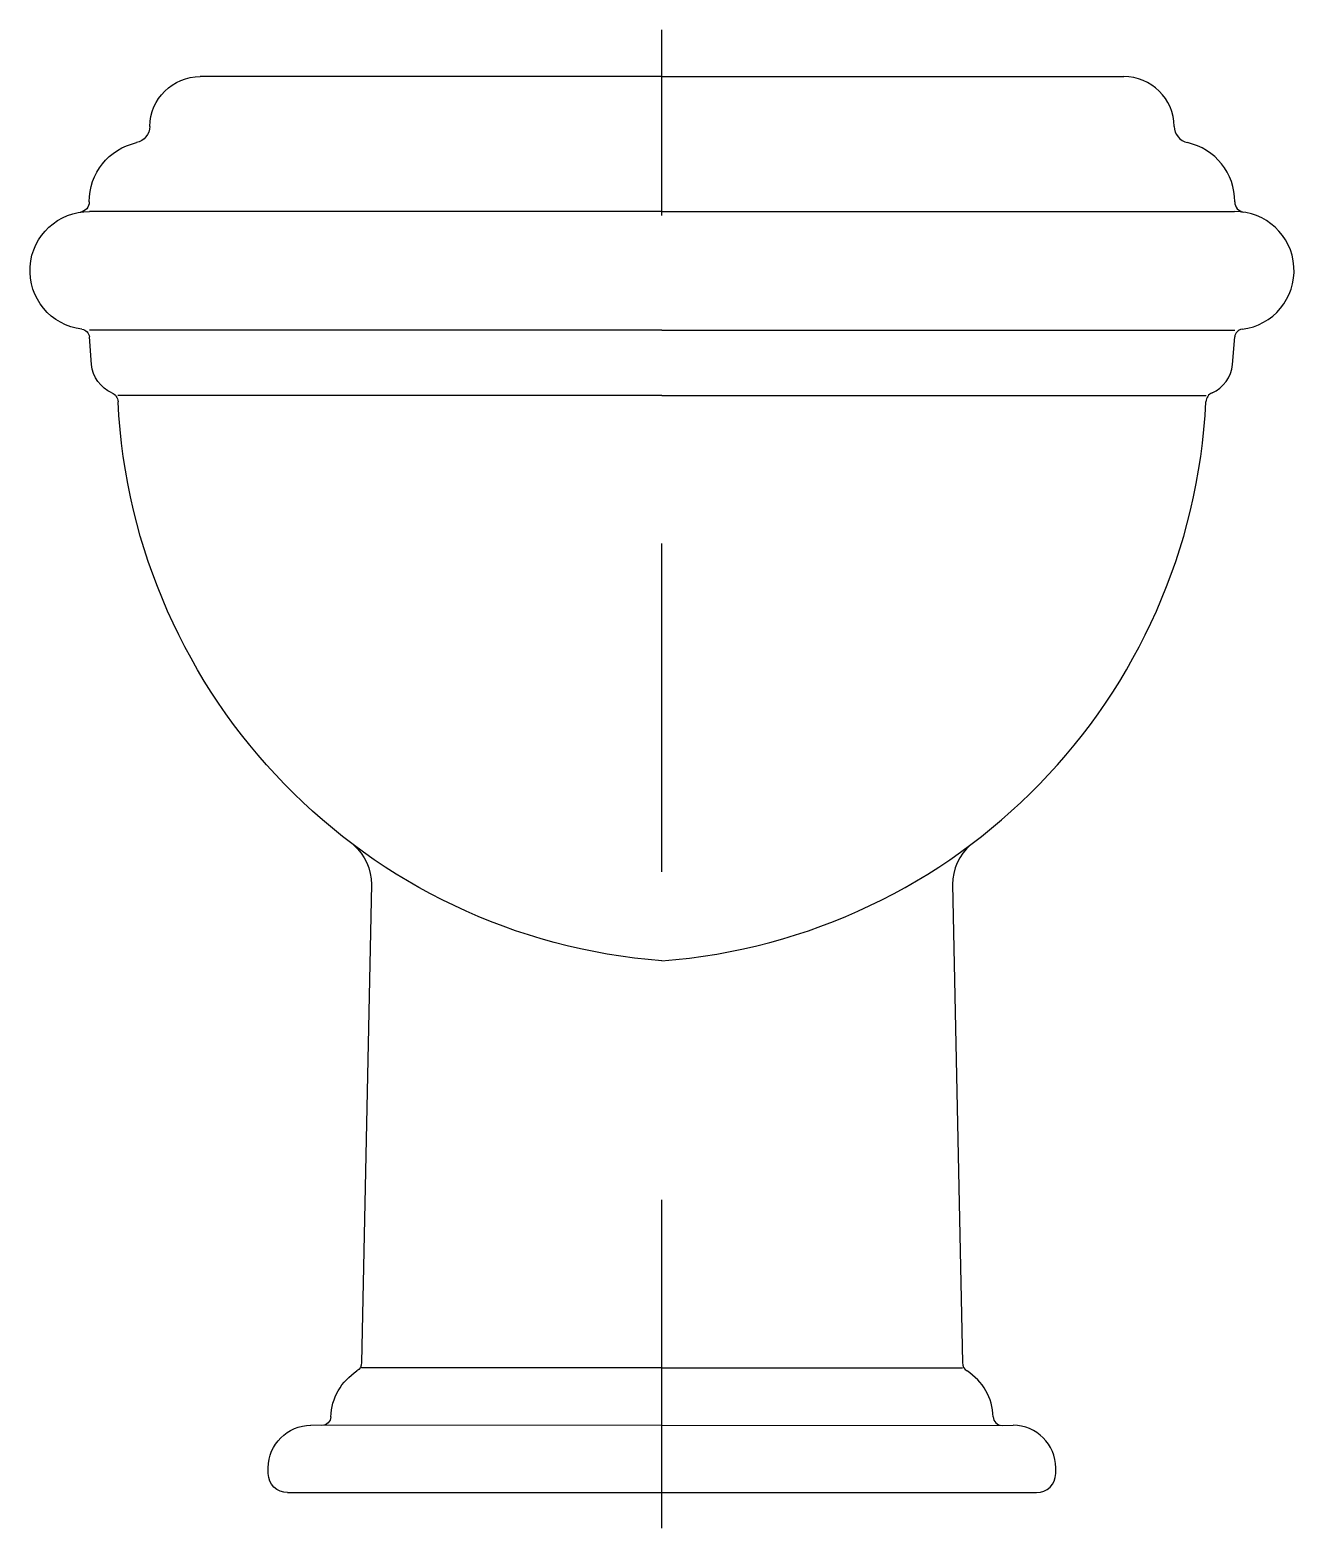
# Model space of a CAD drawing. Extents: x -227.227 to -226.842, y 67.625 to 68.082.
import ezdxf

# ---------------------------------------------------------------- set-up
doc = ezdxf.new("R2010")
doc.units = 0
doc.header["$LTSCALE"] = 0.28767
doc.header["$MEASUREMENT"] = 0
doc.linetypes.add('AXES', pattern=[0.54, 0.3, -0.08, 0.08, -0.08])
doc.linetypes.add('CONTINU', pattern=[0])
doc.layers.get('0').update_dxf_attribs({"linetype": 'CONTINUOUS'})
doc.layers.add('DECA_EIXOS', color=5, linetype='AXES')

msp = doc.modelspace()

# ---------------------------------------------------------------- linework, layer by layer
at = {"linetype": 'CONTINUOUS'}
msp.add_line((-227.1486, 67.63585), (-226.92033, 67.63585), dxfattribs=at)
at = {"linetype": 'CONTINU'}
for points in [[(-227.1906, 68.05217, -0.410068), (-227.17519, 68.06737)], [(-226.87834, 68.05217, 0.410068), (-226.89375, 68.06737)], [(-227.1906, 68.05217, -0.348153), (-227.19463, 68.04723)], [(-226.87834, 68.05217, 0.348153), (-226.87431, 68.04723)], [(-227.20905, 68.02916, -0.354178), (-227.19463, 68.04723)], [(-226.85988, 68.02916, 0.354178), (-226.87431, 68.04723)], [(-227.21127, 67.99037, -0.94534), (-227.20892, 68.02627)], [(-227.20905, 68.02916, -0.38092), (-227.21175, 68.02607)], [(-226.85766, 67.99037, 0.94534), (-226.86001, 68.02627)], [(-226.85988, 68.02916, 0.38092), (-226.85718, 68.02607)], [(-227.21127, 67.99037, -0.356953), (-227.20901, 67.98802)], [(-226.85766, 67.99037, 0.356953), (-226.85992, 67.98802)], [(-227.20214, 67.971, -0.277142), (-227.20832, 67.9796)], [(-226.86679, 67.971, 0.277142), (-226.86061, 67.9796)], [(-227.20214, 67.971, -0.286299), (-227.20026, 67.96829)], [(-227.03447, 67.79789, -0.377748), (-227.20026, 67.96829)], [(-227.03447, 67.79789, 0.377748), (-226.86868, 67.96829)], [(-226.86679, 67.971, 0.286299), (-226.86868, 67.96829)], [(-227.12849, 67.83326, -0.222122), (-227.12305, 67.82113)], [(-226.94045, 67.83326, 0.222122), (-226.94588, 67.82113)], [(-227.12601, 67.67549, -0.252839), (-227.12744, 67.67292)], [(-226.94292, 67.67549, 0.252839), (-226.94149, 67.67292)], [(-227.13541, 67.65894, -0.246101), (-227.12744, 67.67292)], [(-226.93352, 67.65894, 0.246101), (-226.94149, 67.67292)], [(-227.13541, 67.65894, -0.407173), (-227.1381, 67.65635)], [(-226.93352, 67.65894, 0.407173), (-226.93083, 67.65635)], [(-227.15447, 67.64337, -0.413875), (-227.14146, 67.65636)], [(-226.91447, 67.64337, 0.413875), (-226.92747, 67.65636)], [(-227.1486, 67.63585, -0.414195), (-227.15447, 67.64165)], [(-226.92033, 67.63585, 0.414195), (-226.91447, 67.64165)]]:
    msp.add_lwpolyline(points, format="xyb", dxfattribs=at)
for points in [[(-227.03447, 68.06737), (-227.17519, 68.06737)], [(-227.03447, 68.06737), (-226.89375, 68.06737)], [(-227.03447, 68.02627), (-227.20892, 68.02627)], [(-227.03447, 68.02627), (-226.86001, 68.02627)], [(-227.03447, 67.9901), (-227.20901, 67.99009)], [(-227.03447, 67.9901), (-226.85992, 67.99009)], [(-227.20832, 67.9796), (-227.20901, 67.98802)], [(-226.86061, 67.9796), (-226.85992, 67.98802)], [(-227.03447, 67.97023), (-227.20036, 67.97023)], [(-227.03447, 67.97023), (-226.86858, 67.97023)], [(-227.12305, 67.82113), (-227.12601, 67.67549)], [(-226.94588, 67.82113), (-226.94292, 67.67549)], [(-227.03447, 67.67384), (-227.12601, 67.67384)], [(-227.03447, 67.67384), (-226.94292, 67.67384)], [(-227.03447, 67.65635), (-227.14146, 67.65636)], [(-227.03447, 67.65635), (-226.92747, 67.65636)], [(-227.15447, 67.64165), (-227.15447, 67.64337)], [(-226.91447, 67.64165), (-226.91447, 67.64337)]]:
    msp.add_lwpolyline(points, dxfattribs=at)
at = {"layer": 'DECA_EIXOS'}
msp.add_lwpolyline([(-227.03447, 67.62505), (-227.03447, 68.08157)], dxfattribs=at)

doc.saveas('drawing.dxf')
